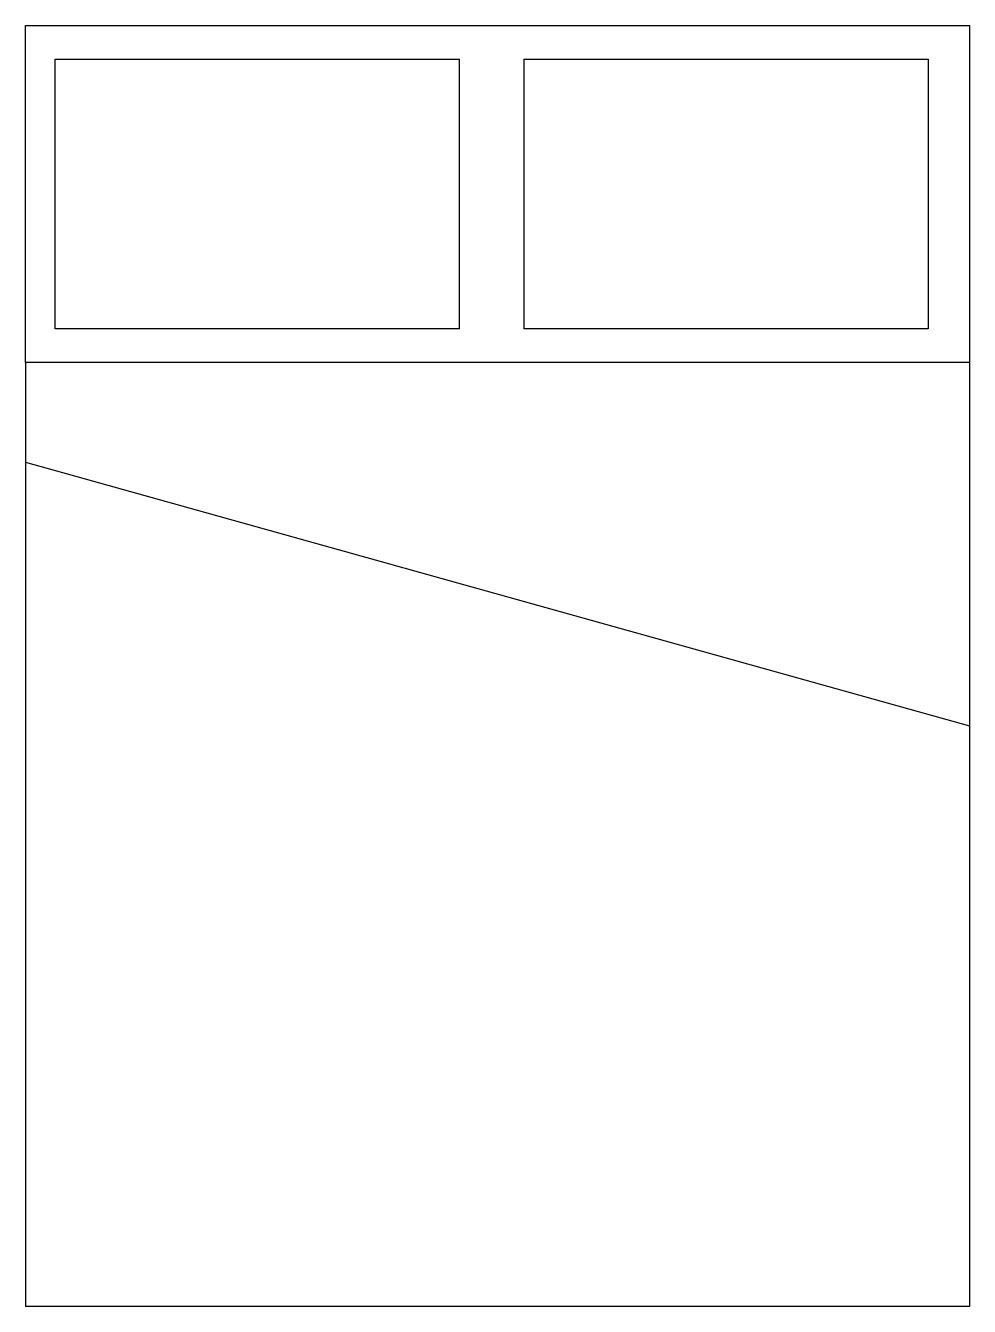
# Model space of a CAD drawing. Extents: x -0.7 to 0.7, y -1.9 to 0.
import ezdxf

# ---------------------------------------------------------------- set-up
doc = ezdxf.new("R2010")
doc.units = 0
doc.header["$MEASUREMENT"] = 0
doc.layers.add('A-MOBILIA', color=2, linetype='CONTINUOUS')

msp = doc.modelspace()

# ---------------------------------------------------------------- linework, layer by layer
at = {"layer": 'A-MOBILIA'}
for p, q in [((-0.7, 0), (0.7, 0)), ((-0.7, -0.5), (-0.7, 0)), ((0.7, 0), (0.7, -0.5)), ((-0.6563, -0.45), (-0.6563, -0.05)), ((-0.6563, -0.05), (-0.0563, -0.05)), ((-0.0563, -0.45), (-0.0563, -0.05)), ((0.0389, -0.05), (0.6389, -0.05)), ((0.0389, -0.05), (0.0389, -0.45)), ((0.6389, -0.05), (0.6389, -0.45)), ((-0.0563, -0.45), (-0.6563, -0.45)), ((0.6389, -0.45), (0.0389, -0.45)), ((0.7, -0.5), (-0.7, -0.5)), ((-0.7, -0.5), (-0.7, -1.9)), ((0.7, -0.5), (0.7, -1.9)), ((-0.7, -0.6476), (0.7, -1.0387)), ((0.7, -1.9), (-0.7, -1.9))]:
    msp.add_line(p, q, dxfattribs=at)

doc.saveas('drawing.dxf')
